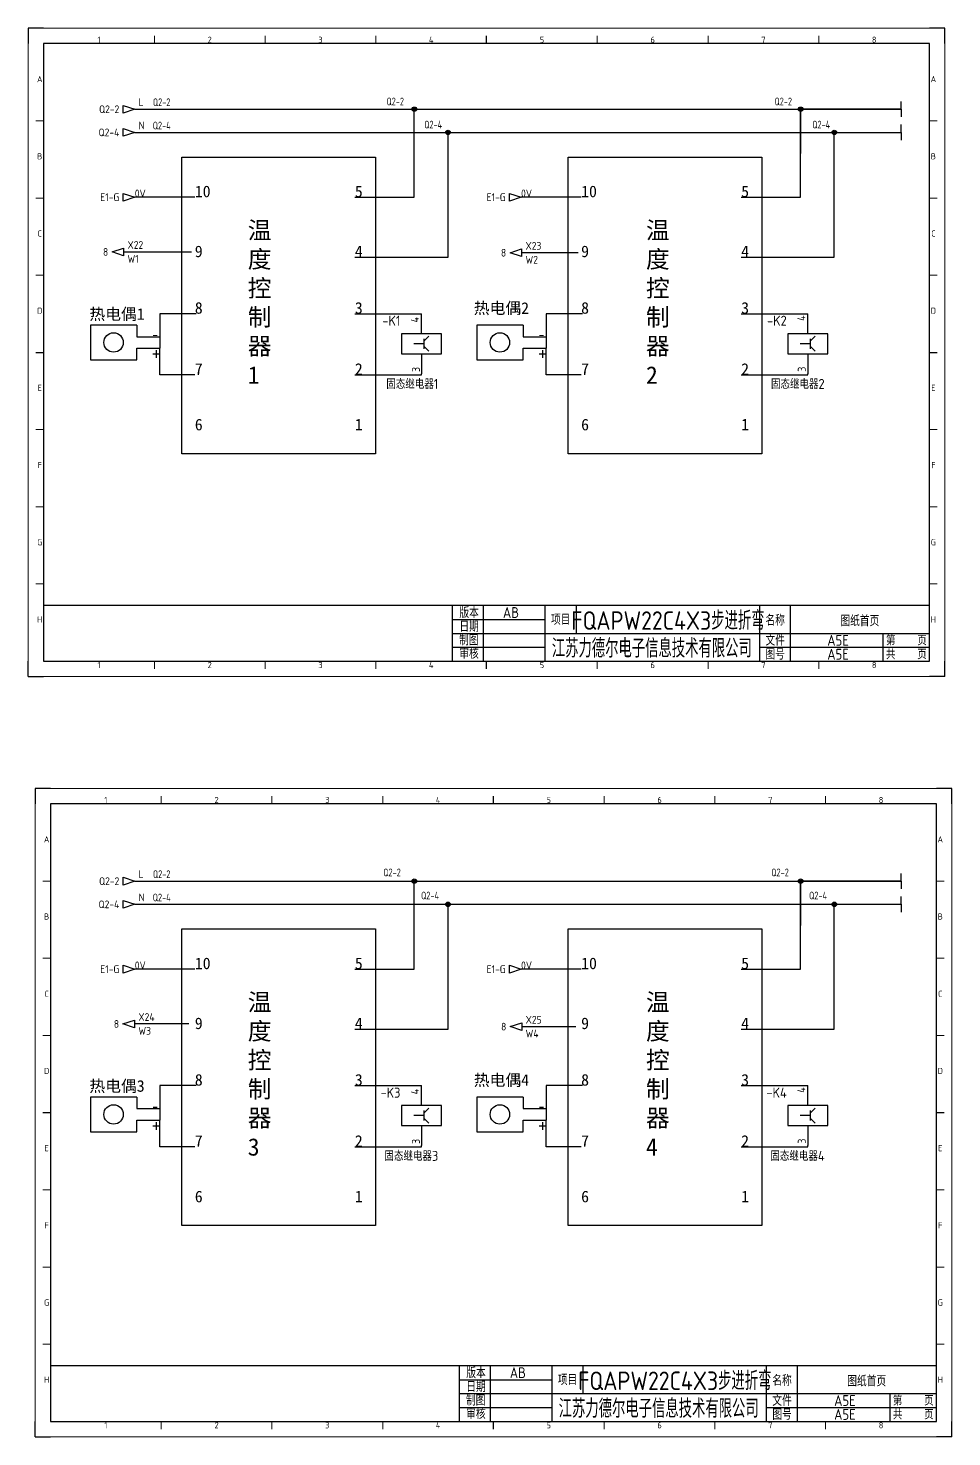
# Model space of a CAD drawing. Header units: millimetres. Extents: x -1494 to 5708, y 2764 to 5210.
# Drawn here: x 738 to 1337, y 4088 to 5000 of the extents above; entities that cross this region are included whole.
import ezdxf
from ezdxf.enums import TextEntityAlignment as Align

# ---------------------------------------------------------------- set-up
doc = ezdxf.new("R2010")
doc.units = ezdxf.units.MM
for name, color, linetype in [('AE_BOR', 1, 'Continuous'), ('DESC', 1, 'Continuous'), ('SYMS', 7, 'Continuous'), ('TAGS', 51, 'Continuous'), ('TERMS', 123, 'Continuous'), ('WIREFIXED', 130, 'Continuous'), ('WIREREF', 61, 'Continuous'), ('WIREREF_DEST', 61, 'Continuous'), ('XREF', 7, 'Continuous'), ('图框_标题栏属性', 1, 'Continuous'), ('图框_标题栏文字', 6, 'Continuous')]:
    doc.layers.add(name, color=color, linetype=linetype)
doc.styles.add('ACGBTS', font='ISOCP.SHX')
doc.styles.get("Standard").update_dxf_attribs({"font": 'arial.ttf'})
doc.styles.add('WD_IEC', font='ISOCP2.shx', dxfattribs={"height": 4, "bigfont": 'gbcbig.shx'})
doc.styles.add('工程字', font='gbenor.shx', dxfattribs={"bigfont": 'gbcbig.shx'})

# ---------------------------------------------------------------- blocks, each defined once
blk = doc.blocks.new('HA1D3')
blk.add_lwpolyline([(0, 0), (-3.75, -1.25), (-3.75, 1.25)], close=True)
at = {"style": 'WD_IEC'}
blk.add_attdef('XREF', text='', height=2.5, dxfattribs=at).set_placement((-5, 0), align=Align.MIDDLE_RIGHT)
at = {"style": 'WD_IEC', "flags": 1}
blk.add_attdef('SIGCODE', text='', height=1, dxfattribs=at).set_placement((-2.5, 1.8), align=Align.RIGHT)
at = {"style": 'WD_IEC'}
for tag, p, height, flags in [('X1TERM01', (0, 0), 0.32, 1), ('WIRENO', (1.25, 1), 2.5, 8)]:
    blk.add_attdef(tag, p, '', height=height, dxfattribs=dict(at, flags=flags))
blk.add_attdef('DESC1', text='', height=2.5, dxfattribs=at).set_placement((1.25, -1), align=Align.TOP_LEFT)
blk = doc.blocks.new('WD_WNV')
at = {"linetype": 'Continuous', "style": 'WD_IEC', "width": 0.8}
blk.add_attdef('WIRENO', text='', height=2.5, dxfattribs=at).set_placement((-1.6, 0), align=Align.MIDDLE_RIGHT)
at = {"style": 'WD_IEC', "flags": 1}
for tag, p in [('W08USER', (-1, 0.375)), ('W04USER', (-1, 0.875)), ('W05USER', (-1, 0.75)), ('W09USER', (-1, 0.25)), ('W03USER', (-1, 1)), ('W06USER', (-1, 0.625)), ('W07USER', (-1, 0.5)), ('W02USER', (-1, 1.125)), ('W01USER', (-1, 1.25)), ('W10USER', (-1, 0.125))]:
    blk.add_attdef(tag, text='', height=0.08, dxfattribs=at).set_placement(p, align=Align.CENTER)
blk = doc.blocks.new('VCR1SSD')
for p, q in [((0, 2.5), (0, 7.5)), ((0.62, 0), (-1.88, 0)), ((0.62, 0.62), (1.88, 1.88)), ((0.62, 1.25), (0.62, -1.25)), ((0, -2.5), (0, -7.5)), ((0.62, -0.62), (1.88, -1.88))]:
    blk.add_line(p, q)
blk.add_lwpolyline([(-5, 2.5), (-5, -2.5), (5, -2.5), (5, 2.5)], close=True)
at = {"style": 'WD_IEC'}
for tag, p in [('INST', (-5.25, 11.5)), ('LOC', (-5.25, 8)), ('TAG1', (-5.25, 4.5)), ('DESC1', (-5.25, -6.85)), ('DESC2', (-5.25, -10.35)), ('DESC3', (-5.25, -13.85))]:
    blk.add_attdef(tag, text='', height=2.5, dxfattribs=at).set_placement(p, align=Align.RIGHT)
blk.add_attdef('TERM01', text='', height=2, rotation=90, dxfattribs=at).set_placement((-1, 7.5), align=Align.RIGHT)
at = {"style": 'WD_IEC', "flags": 1}
for tag, p, height in [('X2TERM01', (0, 7.5), 0.32), ('X4LINK', (-5, 0), 0.32), ('X1LINK', (5, 0), 0.32), ('ASSYCODE', (1, -4), 1), ('FAMILY', (1, -5.5), 1), ('CATDESC', (1, -7), 1), ('X8TERM02', (0, -7.5), 0.32)]:
    blk.add_attdef(tag, p, '', height=height, dxfattribs=at)
at = {"style": 'WD_IEC', "flags": 9}
for tag, p in [('MFG', (-6, 1)), ('CAT', (-6, -1.5))]:
    blk.add_attdef(tag, text='', height=1.5, dxfattribs=at).set_placement(p, align=Align.RIGHT)
at = {"style": 'WD_IEC'}
blk.add_attdef('TERM02', (-1, -7.5), '', height=2, rotation=90, dxfattribs=at)
at = {"lineweight": 9, "style": 'WD_IEC'}
for tag, p in [('NO', (-5.5, -16.5)), ('NC', (-5.5, -20))]:
    blk.add_attdef(tag, text='', height=2.5, dxfattribs=at).set_placement(p, align=Align.TOP_RIGHT)
for tag, p in [('XREFNO', (-4, -16.5)), ('XREFNC', (-4, -20))]:
    blk.add_attdef(tag, text='', height=2.5, dxfattribs=at).set_placement(p, align=Align.TOP_LEFT)
blk = doc.blocks.new('WDDOT')
for radius in [0.72, 0.449, 0.223]:
    blk.add_circle((0, 0), radius)
blk = doc.blocks.new('Border')
for p, q in [((584, 410), (10, 410)), ((10, 410), (10, 10)), ((584, 10), (584, 410)), ((10, 10), (584, 10))]:
    blk.add_line(p, q)
at = {"layer": 'AE_BOR', "color": 1, "lineweight": 30}
for p, q in [((10, 420), (0, 420)), ((0, 420), (0, 410)), ((594, 420), (584, 420)), ((594, 410), (594, 420)), ((297, 410), (297, 415)), ((5, 210), (10, 210)), ((584, 210), (589, 210)), ((0, 0), (0, 10)), ((297, 5), (297, 10)), ((594, 0), (594, 10)), ((0, 0), (10, 0)), ((594, 0), (584, 0))]:
    blk.add_line(p, q, dxfattribs=at)
at = {"layer": 'AE_BOR', "color": 1, "lineweight": 15}
for p, q in [((0, 420), (594, 420)), ((0, 0), (0, 420)), ((594, 420), (594, 0)), ((81.75, 410), (81.75, 415)), ((153.5, 410), (153.5, 415)), ((225.25, 410), (225.25, 415)), ((368.75, 410), (368.75, 415)), ((440.5, 410), (440.5, 415)), ((512.25, 410), (512.25, 415)), ((10, 360), (5, 360)), ((589, 360), (584, 360)), ((10, 310), (5, 310)), ((589, 310), (584, 310)), ((10, 260), (5, 260)), ((589, 260), (584, 260)), ((10, 160), (5, 160)), ((589, 160), (584, 160)), ((10, 110), (5, 110)), ((589, 110), (584, 110)), ((10, 60), (5, 60)), ((589, 60), (584, 60)), ((81.75, 5), (81.75, 10)), ((153.5, 5), (153.5, 10)), ((225.25, 5), (225.25, 10)), ((368.75, 5), (368.75, 10)), ((440.5, 5), (440.5, 10)), ((512.25, 5), (512.25, 10)), ((594, 0), (0, 0))]:
    blk.add_line(p, q, dxfattribs=at)
at = {"layer": 'AE_BOR', "color": 1, "lineweight": 15, "style": 'ACGBTS'}
for s, p in [('1', (45.875, 412.5)), ('2', (117.625, 412.5)), ('3', (189.375, 412.5)), ('4', (261.125, 412.5)), ('5', (332.875, 412.5)), ('6', (404.625, 412.5)), ('7', (476.375, 412.5)), ('8', (548.125, 412.5)), ('A', (7.5, 387)), ('A', (586.5, 387)), ('B', (7.5, 337)), ('B', (586.5, 337)), ('C', (7.5, 287)), ('C', (586.5, 287)), ('D', (7.5, 237)), ('D', (586.5, 237)), ('E', (7.5, 187)), ('E', (586.5, 187)), ('F', (7.5, 137)), ('F', (586.5, 137)), ('G', (7.5, 87)), ('G', (586.5, 87)), ('H', (7.5, 37)), ('H', (586.5, 37)), ('1', (45.875, 7.5)), ('2', (117.625, 7.5)), ('3', (189.375, 7.5)), ('4', (261.125, 7.5)), ('5', (332.875, 7.5)), ('6', (404.625, 7.5)), ('7', (476.375, 7.5)), ('8', (548.125, 7.5))]:
    blk.add_text(s, height=4, dxfattribs=at).set_placement(p, align=Align.MIDDLE)
blk = doc.blocks.new('TITLE3')
for p, q in [((-309, 0), (-309, 36)), ((-289, 0), (-289, 36)), ((-249, 0), (-249, 36)), ((-249, 0), (-249, 36)), ((-249, 0), (-249, 36)), ((-229, 36), (-229, 27)), ((-110, 0), (-110, 36)), ((-90, 0), (-90, 36)), ((-309, 27), (-249, 27)), ((-229, 27), (-229, 18)), ((-309, 18), (-248.01, 18)), ((-249, 18), (0, 18)), ((-30, 0), (-30, 18)), ((-309, 9), (-249, 9)), ((-289, 4.18), (-289, 4.18)), ((-289, 4.18), (-289, 4.18)), ((-110, 9), (0, 9))]:
    blk.add_line(p, q)
blk.add_lwpolyline([(-309, 36), (-574, 36), (-574, 0), (-309, 0)], close=True)
blk.add_lwpolyline([(-309, 0), (0, 0), (0, 36), (-309, 36)])
at = {"layer": '图框_标题栏属性', "style": '工程字'}
for tag, height, p in [('版本', 7, (-271.17, 31.5)), ('项目', 12, (-169.5, 27)), ('名称', 7, (-45.16, 26.53)), ('日期', 7, (-271.17, 22.5)), ('制图', 7, (-271.33, 13.69)), ('公司名称', 12, (-179.94, 9)), ('文件', 7, (-59.26, 13.5)), ('页数', 7, (-15, 13.5)), ('审核', 7, (-270.7, 4.72)), ('图号', 7, (-59.26, 4.5)), ('总数', 7, (-15, 4.5))]:
    blk.add_attdef(tag, text='', height=height, dxfattribs=at).set_placement(p, align=Align.MIDDLE)
at = {"layer": '图框_标题栏文字', "style": '工程字'}
for s, height, p in [('版本', 7, (-298.29, 31.5)), ('项目', 7, (-239, 27)), ('名称', 7, (-100, 26.53)), ('日期', 7, (-298.29, 22.5)), ('制图', 7, (-298.51, 13.69)), ('审核', 7, (-298.37, 5.01)), ('文件', 7, (-100, 13.5)), ('第    页', 6.5, (-15, 13.5)), ('图号', 7, (-100, 4.5)), ('共    页', 6.5, (-15, 4.5))]:
    blk.add_text(s, height=height, dxfattribs=at).set_placement(p, align=Align.MIDDLE_CENTER)
blk = doc.blocks.new('HA1S3')
blk.add_lwpolyline([(-3.75, 0), (0, 1.25), (0, -1.25)], close=True)
at = {"style": 'WD_IEC'}
blk.add_attdef('XREF', text='', height=2.5, dxfattribs=at).set_placement((-5, 0), align=Align.MIDDLE_RIGHT)
at = {"style": 'WD_IEC', "flags": 1}
blk.add_attdef('SIGCODE', text='', height=1, dxfattribs=at).set_placement((-2.5, 1.8), align=Align.RIGHT)
at = {"style": 'WD_IEC'}
for tag, p, height, flags in [('X1TERM01', (0, 0), 0.32, 1), ('WIRENO', (1.25, 1), 2.5, 8)]:
    blk.add_attdef(tag, p, '', height=height, dxfattribs=dict(at, flags=flags))
blk.add_attdef('DESC1', text='', height=2.5, dxfattribs=at).set_placement((1.25, -1), align=Align.TOP_LEFT)

msp = doc.modelspace()

# ---------------------------------------------------------------- linework, layer by layer
at = {"layer": 'XREF'}
for p, q in [((807.5, 4947.5), (1304.14, 4947.5)), ((807.5, 4932.5), (1304.14, 4932.5)), ((807.5, 4447.5), (1304.14, 4447.5)), ((807.5, 4432.5), (1304.14, 4432.5))]:
    msp.add_line(p, q, dxfattribs=at)
at = {"layer": 'XREF', "linetype": 'ByBlock'}
for p, q in [((988.64, 4890.5), (988.64, 4947.5)), ((1238.94, 4890.5), (1238.94, 4947.5)), ((1304.14, 4947.5), (1238.94, 4947.5)), ((1238.94, 4947.5), (1238.94, 4918.78)), ((1304.14, 4947.5), (1304.14, 4952.5)), ((1304.14, 4947.5), (1304.14, 4942.5)), ((1304.14, 4947.5), (1304.14, 4947.5)), ((1304.14, 4932.5), (1304.14, 4937.5)), ((1010.47, 4851.66), (1010.47, 4932.5)), ((1055.82, 4932.5), (1055.82, 4932.5)), ((1055.82, 4932.5), (1055.82, 4932.5)), ((1260.77, 4851.66), (1260.77, 4932.5)), ((1304.14, 4932.5), (1304.14, 4927.5)), ((846.43, 4890.5), (807.5, 4890.5)), ((950.11, 4890.5), (988.64, 4890.5)), ((1096.73, 4890.5), (1057.8, 4890.5)), ((1200.41, 4890.5), (1238.94, 4890.5)), ((800.31, 4855.06), (844.27, 4855.06)), ((1094.84, 4854.54), (1058.17, 4854.54)), ((950.11, 4851.66), (1010.47, 4851.66)), ((1200.41, 4851.66), (1260.77, 4851.66)), ((823.8, 4815.06), (823.8, 4800.18)), ((847.31, 4815.06), (823.8, 4815.06)), ((950.11, 4815.06), (993.24, 4815.06)), ((1074.1, 4815.06), (1074.1, 4800.18)), ((1097.61, 4815.06), (1074.1, 4815.06)), ((1200.41, 4815.06), (1243.54, 4815.06)), ((793.8, 4807.68), (778.8, 4807.68)), ((778.8, 4807.68), (778.8, 4796.43)), ((808.8, 4807.68), (793.8, 4807.68)), ((808.8, 4807.68), (808.8, 4800.18)), ((808.8, 4800.18), (823.8, 4800.18)), ((823.8, 4800.18), (823.8, 4792.68)), ((1044.1, 4807.68), (1029.1, 4807.68)), ((1029.1, 4807.68), (1029.1, 4796.43)), ((1059.1, 4807.68), (1044.1, 4807.68)), ((1059.1, 4807.68), (1059.1, 4800.18)), ((1059.1, 4800.18), (1074.1, 4800.18)), ((1074.1, 4800.18), (1074.1, 4792.68)), ((778.8, 4796.43), (778.8, 4785.18)), ((808.8, 4785.18), (808.8, 4792.68)), ((808.8, 4792.68), (823.8, 4792.68)), ((823.8, 4775.45), (823.8, 4792.68)), ((1029.1, 4796.43), (1029.1, 4785.18)), ((1059.1, 4785.18), (1059.1, 4792.68)), ((1059.1, 4792.68), (1074.1, 4792.68)), ((1074.1, 4775.45), (1074.1, 4792.68)), ((778.8, 4785.18), (808.8, 4785.18)), ((1029.1, 4785.18), (1059.1, 4785.18)), ((846.43, 4775.45), (823.8, 4775.45)), ((950.11, 4775.45), (993.24, 4775.45)), ((993.24, 4775.45), (993.24, 4776.18)), ((1096.73, 4775.45), (1074.1, 4775.45)), ((1200.41, 4775.45), (1243.54, 4775.45)), ((1243.54, 4775.45), (1243.54, 4776.18)), ((988.64, 4390.5), (988.64, 4447.5)), ((1238.94, 4390.5), (1238.94, 4447.5)), ((1304.14, 4447.5), (1238.94, 4447.5)), ((1238.94, 4447.5), (1238.94, 4418.78)), ((1304.14, 4447.5), (1304.14, 4452.5)), ((1304.14, 4447.5), (1304.14, 4442.5)), ((1304.14, 4447.5), (1304.14, 4447.5)), ((1304.14, 4432.5), (1304.14, 4437.5)), ((1010.47, 4351.66), (1010.47, 4432.5)), ((1055.82, 4432.5), (1055.82, 4432.5)), ((1055.82, 4432.5), (1055.82, 4432.5)), ((1260.77, 4351.66), (1260.77, 4432.5)), ((1304.14, 4432.5), (1304.14, 4427.5)), ((846.43, 4390.5), (807.5, 4390.5)), ((950.11, 4390.5), (988.64, 4390.5)), ((1096.73, 4390.5), (1057.8, 4390.5)), ((1200.41, 4390.5), (1238.94, 4390.5)), ((842.56, 4355.02), (807.35, 4355.02)), ((1058.25, 4353.26), (1093.22, 4353.26)), ((950.11, 4351.66), (1010.47, 4351.66)), ((1200.41, 4351.66), (1260.77, 4351.66)), ((793.8, 4307.68), (778.8, 4307.68)), ((778.8, 4307.68), (778.8, 4296.43)), ((808.8, 4307.68), (793.8, 4307.68)), ((808.8, 4307.68), (808.8, 4300.18)), ((823.8, 4315.06), (823.8, 4300.18)), ((847.31, 4315.06), (823.8, 4315.06)), ((950.11, 4315.06), (993.24, 4315.06)), ((1044.1, 4307.68), (1029.1, 4307.68)), ((1029.1, 4307.68), (1029.1, 4296.43)), ((1059.1, 4307.68), (1044.1, 4307.68)), ((1059.1, 4307.68), (1059.1, 4300.18)), ((1074.1, 4315.06), (1074.1, 4300.18)), ((1097.61, 4315.06), (1074.1, 4315.06)), ((1200.41, 4315.06), (1243.54, 4315.06)), ((808.8, 4300.18), (823.8, 4300.18)), ((823.8, 4300.18), (823.8, 4292.68)), ((1059.1, 4300.18), (1074.1, 4300.18)), ((1074.1, 4300.18), (1074.1, 4292.68)), ((778.8, 4296.43), (778.8, 4285.18)), ((808.8, 4285.18), (808.8, 4292.68)), ((808.8, 4292.68), (823.8, 4292.68)), ((823.8, 4275.45), (823.8, 4292.68)), ((1029.1, 4296.43), (1029.1, 4285.18)), ((1059.1, 4285.18), (1059.1, 4292.68)), ((1059.1, 4292.68), (1074.1, 4292.68)), ((1074.1, 4275.45), (1074.1, 4292.68)), ((778.8, 4285.18), (808.8, 4285.18)), ((1029.1, 4285.18), (1059.1, 4285.18)), ((846.43, 4275.45), (823.8, 4275.45)), ((950.11, 4275.45), (993.24, 4275.45)), ((993.24, 4275.45), (993.24, 4276.18)), ((1096.73, 4275.45), (1074.1, 4275.45)), ((1200.41, 4275.45), (1243.54, 4275.45)), ((1243.54, 4275.45), (1243.54, 4276.18))]:
    msp.add_line(p, q, dxfattribs=at)
for points in [[(838.02, 4916.52), (963.5, 4916.52), (963.5, 4724.38), (838.02, 4724.38)], [(1088.32, 4916.52), (1213.8, 4916.52), (1213.8, 4724.38), (1088.32, 4724.38)], [(838.02, 4416.52), (963.5, 4416.52), (963.5, 4224.38), (838.02, 4224.38)], [(1088.32, 4416.52), (1213.8, 4416.52), (1213.8, 4224.38), (1088.32, 4224.38)]]:
    msp.add_lwpolyline(points, close=True, dxfattribs=at)
for centre in [(793.8, 4796.43), (1044.1, 4796.43), (793.8, 4296.43), (1044.1, 4296.43)]:
    msp.add_circle(centre, 6.3, dxfattribs=at)

# ---------------------------------------------------------------- block references
at = {"layer": 'SYMS', "linetype": 'ByBlock'}
ref = msp.add_blockref('HA1S3', (800.31, 4855.06), dxfattribs=dict(at, xscale=2, yscale=2, zscale=2))
ref.add_attrib('XREF', '8', dxfattribs={"layer": 'XREF', "height": 5, "style": 'WD_IEC'}).set_placement((790.31, 4855.06), align=Align.MIDDLE_RIGHT)
ref.add_attrib('DESC1', 'W1', dxfattribs={"layer": 'DESC', "height": 5, "style": 'WD_IEC'}).set_placement((802.81, 4853.06), align=Align.TOP_LEFT)
ref.add_attrib('WIRENO', 'X22', (802.81, 4857.06), dxfattribs={"layer": 'WIREREF', "height": 5, "style": 'WD_IEC', "flags": 8})
ref = msp.add_blockref('HA1S3', (1058.17, 4854.54), dxfattribs=dict(at, xscale=2, yscale=2, zscale=2))
ref.add_attrib('XREF', '8', dxfattribs={"layer": 'XREF', "height": 5, "style": 'WD_IEC'}).set_placement((1048.17, 4854.54), align=Align.MIDDLE_RIGHT)
ref.add_attrib('DESC1', 'W2', dxfattribs={"layer": 'DESC', "height": 5, "style": 'WD_IEC'}).set_placement((1060.67, 4852.54), align=Align.TOP_LEFT)
ref.add_attrib('WIRENO', 'X23', (1060.67, 4856.54), dxfattribs={"layer": 'WIREREF', "height": 5, "style": 'WD_IEC', "flags": 8})
ref = msp.add_blockref('HA1S3', (807.35, 4355.02), dxfattribs=dict(at, xscale=2, yscale=2, zscale=2))
ref.add_attrib('XREF', '8', dxfattribs={"layer": 'XREF', "height": 5, "style": 'WD_IEC'}).set_placement((797.35, 4355.02), align=Align.MIDDLE_RIGHT)
ref.add_attrib('DESC1', 'W3', dxfattribs={"layer": 'DESC', "height": 5, "style": 'WD_IEC'}).set_placement((809.85, 4353.02), align=Align.TOP_LEFT)
ref.add_attrib('WIRENO', 'X24', (809.85, 4357.02), dxfattribs={"layer": 'WIREREF', "height": 5, "style": 'WD_IEC', "flags": 8})
ref = msp.add_blockref('HA1S3', (1058.25, 4353.26), dxfattribs=dict(at, xscale=2, yscale=2, zscale=2))
ref.add_attrib('XREF', '8', dxfattribs={"layer": 'XREF', "height": 5, "style": 'WD_IEC'}).set_placement((1048.25, 4353.26), align=Align.MIDDLE_RIGHT)
ref.add_attrib('DESC1', 'W4', dxfattribs={"layer": 'DESC', "height": 5, "style": 'WD_IEC'}).set_placement((1060.75, 4351.26), align=Align.TOP_LEFT)
ref.add_attrib('WIRENO', 'X25', (1060.75, 4355.26), dxfattribs={"layer": 'WIREREF', "height": 5, "style": 'WD_IEC', "flags": 8})
at = {"layer": 'XREF'}
for p in [(738.45, 4580), (742.91, 4087.59)]:
    msp.add_blockref('Border', p, dxfattribs=at)
ref = msp.add_blockref('HA1D3', (807.5, 4947.5), dxfattribs=dict(at, xscale=2, yscale=2, zscale=2))
ref.add_attrib('XREF', 'Q2-2', dxfattribs={"height": 5, "style": 'WD_IEC'}).set_placement((797.5, 4947.5), align=Align.MIDDLE_RIGHT)
ref.add_attrib('WIRENO', 'L', (810, 4949.5), dxfattribs={"layer": 'WIREREF_DEST', "height": 5, "style": 'WD_IEC', "flags": 8})
ref = msp.add_blockref('WD_WNV', (855.11, 4973.61), dxfattribs=dict(at, xscale=2, yscale=2, zscale=2))
ref.add_attrib('WIRENOF', 'Q2-2', dxfattribs={"layer": 'WIREFIXED', "linetype": 'Continuous', "height": 5, "style": 'WD_IEC', "width": 0.8}).set_placement((830.62, 4952.03), align=Align.MIDDLE_RIGHT)
ref = msp.add_blockref('WD_WNV', (956.98, 4993.91), dxfattribs=dict(at, xscale=2, yscale=2, zscale=2))
ref.add_attrib('WIRENOF', 'Q2-2', dxfattribs={"layer": 'WIREFIXED', "linetype": 'Continuous', "height": 5, "style": 'WD_IEC', "width": 0.8}).set_placement((981.94, 4952.5), align=Align.MIDDLE_RIGHT)
ref = msp.add_blockref('WD_WNV', (1208.38, 4993.91), dxfattribs=dict(at, xscale=2, yscale=2, zscale=2))
ref.add_attrib('WIRENOF', 'Q2-2', dxfattribs={"layer": 'WIREFIXED', "linetype": 'Continuous', "height": 5, "style": 'WD_IEC', "width": 0.8}).set_placement((1233.34, 4952.5), align=Align.MIDDLE_RIGHT)
at = {"layer": 'XREF', "linetype": 'ByBlock', "xscale": 2, "yscale": 2, "zscale": 2}
for p in [(988.64, 4947.5), (1238.94, 4947.5), (1010.47, 4932.5), (1260.77, 4932.5), (988.64, 4447.5), (1238.94, 4447.5), (1010.47, 4432.5), (1260.77, 4432.5)]:
    msp.add_blockref('WDDOT', p, dxfattribs=at)
at = {"layer": 'XREF'}
ref = msp.add_blockref('HA1D3', (807.5, 4932.5), dxfattribs=dict(at, xscale=2, yscale=2, zscale=2))
ref.add_attrib('XREF', 'Q2-4', dxfattribs={"height": 5, "style": 'WD_IEC'}).set_placement((797.5, 4932.5), align=Align.MIDDLE_RIGHT)
ref.add_attrib('WIRENO', 'N', (810, 4934.5), dxfattribs={"layer": 'WIREREF_DEST', "height": 5, "style": 'WD_IEC', "flags": 8})
ref = msp.add_blockref('WD_WNV', (866.36, 4958.1), dxfattribs=dict(at, xscale=2, yscale=2, zscale=2))
ref.add_attrib('WIRENOF', 'Q2-4', dxfattribs={"layer": 'WIREFIXED', "linetype": 'Continuous', "height": 5, "style": 'WD_IEC', "width": 0.8}).set_placement((830.78, 4936.93), align=Align.MIDDLE_RIGHT)
ref = msp.add_blockref('WD_WNV', (968.23, 4978.4), dxfattribs=dict(at, xscale=2, yscale=2, zscale=2))
ref.add_attrib('WIRENOF', 'Q2-4', dxfattribs={"layer": 'WIREFIXED', "linetype": 'Continuous', "height": 5, "style": 'WD_IEC', "width": 0.8}).set_placement((1006.69, 4937.55), align=Align.MIDDLE_RIGHT)
ref = msp.add_blockref('WD_WNV', (1219.63, 4978.4), dxfattribs=dict(at, xscale=2, yscale=2, zscale=2))
ref.add_attrib('WIRENOF', 'Q2-4', dxfattribs={"layer": 'WIREFIXED', "linetype": 'Continuous', "height": 5, "style": 'WD_IEC', "width": 0.8}).set_placement((1258.09, 4937.55), align=Align.MIDDLE_RIGHT)
ref = msp.add_blockref('HA1D3', (807.5, 4890.5), dxfattribs=dict(at, xscale=2, yscale=2, zscale=2))
ref.add_attrib('XREF', 'E1-G', dxfattribs={"height": 5, "style": 'WD_IEC'}).set_placement((797.5, 4890.5), align=Align.MIDDLE_RIGHT)
ref.add_attrib('WIRENO', '0V', (807.5, 4890.5), dxfattribs={"layer": 'WIREREF_DEST', "height": 5, "style": 'WD_IEC', "flags": 8})
ref = msp.add_blockref('HA1D3', (1057.8, 4890.5), dxfattribs=dict(at, xscale=2, yscale=2, zscale=2))
ref.add_attrib('XREF', 'E1-G', dxfattribs={"height": 5, "style": 'WD_IEC'}).set_placement((1047.8, 4890.5), align=Align.MIDDLE_RIGHT)
ref.add_attrib('WIRENO', '0V', (1057.8, 4890.5), dxfattribs={"layer": 'WIREREF_DEST', "height": 5, "style": 'WD_IEC', "flags": 8})
at = {"layer": 'XREF', "linetype": 'ByBlock'}
ref = msp.add_blockref('VCR1SSD', (993.24, 4795.62), dxfattribs=dict(at, xscale=2.592000000000001, yscale=2.592000000000001, zscale=2.592000000000001))
ref.add_attrib('TERM02', '3', (992.27, 4777.27), dxfattribs={"layer": 'TERMS', "height": 5.18, "rotation": 90, "style": 'WD_IEC'})
ref.add_attrib('TERM01', '4', dxfattribs={"layer": 'TERMS', "height": 5.18, "rotation": 90, "style": 'WD_IEC'}).set_placement((991.58, 4812.91), align=Align.RIGHT)
ref.add_attrib('DESC1', '固态继电器1', dxfattribs={"layer": 'DESC', "height": 6.48, "style": 'WD_IEC'}).set_placement((1004.18, 4766.33), align=Align.RIGHT)
ref.add_attrib('TAG1', '-K1', dxfattribs={"layer": 'TAGS', "height": 6.48, "style": 'WD_IEC'}).set_placement((979.63, 4807.28), align=Align.RIGHT)
ref = msp.add_blockref('VCR1SSD', (1243.54, 4795.62), dxfattribs=dict(at, xscale=2.592000000000001, yscale=2.592000000000001, zscale=2.592000000000001))
ref.add_attrib('TERM02', '3', (1242.28, 4777.47), dxfattribs={"layer": 'TERMS', "height": 5.18, "rotation": 90, "style": 'WD_IEC'})
ref.add_attrib('TERM01', '4', dxfattribs={"layer": 'TERMS', "height": 5.18, "rotation": 90, "style": 'WD_IEC'}).set_placement((1241.93, 4813.95), align=Align.RIGHT)
ref.add_attrib('DESC1', '固态继电器2', dxfattribs={"layer": 'DESC', "height": 6.48, "style": 'WD_IEC'}).set_placement((1254.48, 4766.33), align=Align.RIGHT)
ref.add_attrib('TAG1', '-K2', dxfattribs={"layer": 'TAGS', "height": 6.48, "style": 'WD_IEC'}).set_placement((1229.93, 4807.28), align=Align.RIGHT)
at = {"layer": 'XREF'}
for p in [(1322.45, 4590), (1326.91, 4097.59)]:
    msp.add_blockref('TITLE3', p, dxfattribs=at).add_auto_attribs({'文件': 'A5E', '图号': 'A5E', '名称': '图纸首页', '公司名称': '江苏力德尔电子信息技术有限公司', '项目': 'FQAPW22C4X3步进折弯', '版本': 'AB'})
ref = msp.add_blockref('HA1D3', (807.5, 4447.5), dxfattribs=dict(at, xscale=2, yscale=2, zscale=2))
ref.add_attrib('XREF', 'Q2-2', dxfattribs={"height": 5, "style": 'WD_IEC'}).set_placement((797.5, 4447.5), align=Align.MIDDLE_RIGHT)
ref.add_attrib('WIRENO', 'L', (810, 4449.5), dxfattribs={"layer": 'WIREREF_DEST', "height": 5, "style": 'WD_IEC', "flags": 8})
ref = msp.add_blockref('WD_WNV', (855.11, 4473.61), dxfattribs=dict(at, xscale=2, yscale=2, zscale=2))
ref.add_attrib('WIRENOF', 'Q2-2', dxfattribs={"layer": 'WIREFIXED', "linetype": 'Continuous', "height": 5, "style": 'WD_IEC', "width": 0.8}).set_placement((830.62, 4452.03), align=Align.MIDDLE_RIGHT)
ref = msp.add_blockref('WD_WNV', (954.92, 4494.56), dxfattribs=dict(at, xscale=2, yscale=2, zscale=2))
ref.add_attrib('WIRENOF', 'Q2-2', dxfattribs={"layer": 'WIREFIXED', "linetype": 'Continuous', "height": 5, "style": 'WD_IEC', "width": 0.8}).set_placement((979.89, 4453.15), align=Align.MIDDLE_RIGHT)
ref = msp.add_blockref('WD_WNV', (1206.32, 4494.56), dxfattribs=dict(at, xscale=2, yscale=2, zscale=2))
ref.add_attrib('WIRENOF', 'Q2-2', dxfattribs={"layer": 'WIREFIXED', "linetype": 'Continuous', "height": 5, "style": 'WD_IEC', "width": 0.8}).set_placement((1231.29, 4453.15), align=Align.MIDDLE_RIGHT)
ref = msp.add_blockref('HA1D3', (807.5, 4432.5), dxfattribs=dict(at, xscale=2, yscale=2, zscale=2))
ref.add_attrib('XREF', 'Q2-4', dxfattribs={"height": 5, "style": 'WD_IEC'}).set_placement((797.5, 4432.5), align=Align.MIDDLE_RIGHT)
ref.add_attrib('WIRENO', 'N', (810, 4434.5), dxfattribs={"layer": 'WIREREF_DEST', "height": 5, "style": 'WD_IEC', "flags": 8})
ref = msp.add_blockref('WD_WNV', (866.36, 4458.1), dxfattribs=dict(at, xscale=2, yscale=2, zscale=2))
ref.add_attrib('WIRENOF', 'Q2-4', dxfattribs={"layer": 'WIREFIXED', "linetype": 'Continuous', "height": 5, "style": 'WD_IEC', "width": 0.8}).set_placement((830.78, 4436.93), align=Align.MIDDLE_RIGHT)
ref = msp.add_blockref('WD_WNV', (966.18, 4479.06), dxfattribs=dict(at, xscale=2, yscale=2, zscale=2))
ref.add_attrib('WIRENOF', 'Q2-4', dxfattribs={"layer": 'WIREFIXED', "linetype": 'Continuous', "height": 5, "style": 'WD_IEC', "width": 0.8}).set_placement((1004.64, 4438.2), align=Align.MIDDLE_RIGHT)
ref = msp.add_blockref('WD_WNV', (1217.58, 4479.06), dxfattribs=dict(at, xscale=2, yscale=2, zscale=2))
ref.add_attrib('WIRENOF', 'Q2-4', dxfattribs={"layer": 'WIREFIXED', "linetype": 'Continuous', "height": 5, "style": 'WD_IEC', "width": 0.8}).set_placement((1256.04, 4438.2), align=Align.MIDDLE_RIGHT)
ref = msp.add_blockref('HA1D3', (807.5, 4390.5), dxfattribs=dict(at, xscale=2, yscale=2, zscale=2))
ref.add_attrib('XREF', 'E1-G', dxfattribs={"height": 5, "style": 'WD_IEC'}).set_placement((797.5, 4390.5), align=Align.MIDDLE_RIGHT)
ref.add_attrib('WIRENO', '0V', (807.5, 4390.5), dxfattribs={"layer": 'WIREREF_DEST', "height": 5, "style": 'WD_IEC', "flags": 8})
ref = msp.add_blockref('HA1D3', (1057.8, 4390.5), dxfattribs=dict(at, xscale=2, yscale=2, zscale=2))
ref.add_attrib('XREF', 'E1-G', dxfattribs={"height": 5, "style": 'WD_IEC'}).set_placement((1047.8, 4390.5), align=Align.MIDDLE_RIGHT)
ref.add_attrib('WIRENO', '0V', (1057.8, 4390.5), dxfattribs={"layer": 'WIREREF_DEST', "height": 5, "style": 'WD_IEC', "flags": 8})
at = {"layer": 'XREF', "linetype": 'ByBlock'}
ref = msp.add_blockref('VCR1SSD', (993.24, 4295.62), dxfattribs=dict(at, xscale=2.592000000000001, yscale=2.592000000000001, zscale=2.592000000000001))
ref.add_attrib('TERM02', '3', (992.27, 4277.27), dxfattribs={"layer": 'TERMS', "height": 5.18, "rotation": 90, "style": 'WD_IEC'})
ref.add_attrib('TERM01', '4', dxfattribs={"layer": 'TERMS', "height": 5.18, "rotation": 90, "style": 'WD_IEC'}).set_placement((991.58, 4312.91), align=Align.RIGHT)
ref.add_attrib('DESC1', '固态继电器3', dxfattribs={"layer": 'DESC', "height": 6.48, "style": 'WD_IEC'}).set_placement((1004.18, 4266.33), align=Align.RIGHT)
ref.add_attrib('TAG1', '-K3', dxfattribs={"layer": 'TAGS', "height": 6.48, "style": 'WD_IEC'}).set_placement((979.63, 4307.28), align=Align.RIGHT)
ref = msp.add_blockref('VCR1SSD', (1243.54, 4295.62), dxfattribs=dict(at, xscale=2.592000000000001, yscale=2.592000000000001, zscale=2.592000000000001))
ref.add_attrib('TERM02', '3', (1242.28, 4277.47), dxfattribs={"layer": 'TERMS', "height": 5.18, "rotation": 90, "style": 'WD_IEC'})
ref.add_attrib('TERM01', '4', dxfattribs={"layer": 'TERMS', "height": 5.18, "rotation": 90, "style": 'WD_IEC'}).set_placement((1241.93, 4313.95), align=Align.RIGHT)
ref.add_attrib('DESC1', '固态继电器4', dxfattribs={"layer": 'DESC', "height": 6.48, "style": 'WD_IEC'}).set_placement((1254.48, 4266.33), align=Align.RIGHT)
ref.add_attrib('TAG1', '-K4', dxfattribs={"layer": 'TAGS', "height": 6.48, "style": 'WD_IEC'}).set_placement((1229.93, 4307.28), align=Align.RIGHT)

# ---------------------------------------------------------------- texts
at = {"layer": 'XREF', "attachment_point": 1}
for s, width, insert, char_height in [('{\\fSimSun|b0|i0|c134|p2;\\C0;10}', 12.97, (846.43, 4898), 7.5), ('{\\fSimSun|b0|i0|c134|p2;\\C0;5}', 12.97, (950.11, 4898), 7.5), ('{\\fSimSun|b0|i0|c134|p2;\\C0;10}', 12.97, (1096.73, 4898), 7.5), ('{\\fSimSun|b0|i0|c134|p2;\\C0;5}', 12.97, (1200.41, 4898), 7.5), ('{\\fSimSun|b0|i0|c134|p2;\\C0;温度控制器\\P1}', 10, (880.74, 4874.76), 11.25), ('{\\fSimSun|b0|i0|c134|p2;\\C0;温度控制器2}', 10, (1138.74, 4874.76), 11.25), ('{\\fSimSun|b0|i0|c134|p2;\\C0;9}', 12.97, (846.43, 4859.16), 7.5), ('{\\fSimSun|b0|i0|c134|p2;\\C0;4}', 12.97, (950.11, 4859.16), 7.5), ('{\\fSimSun|b0|i0|c134|p2;\\C0;9}', 12.97, (1096.73, 4859.16), 7.5), ('{\\fSimSun|b0|i0|c134|p2;\\C0;4}', 12.97, (1200.41, 4859.16), 7.5), ('{\\fSimSun|b0|i0|c134|p2;\\C0;热电偶1}', 52.4785, (778.13, 4818.6), 7.5), ('{\\fSimSun|b0|i0|c134|p2;\\C0;8}', 12.97, (846.43, 4822.56), 7.5), ('{\\fSimSun|b0|i0|c134|p2;\\C0;3}', 12.97, (950.11, 4822.56), 7.5), ('{\\fSimSun|b0|i0|c134|p2;\\C0;热电偶2}', 52.4785, (1027.18, 4822.44), 7.5), ('{\\fSimSun|b0|i0|c134|p2;\\C0;8}', 12.97, (1096.73, 4822.56), 7.5), ('{\\fSimSun|b0|i0|c134|p2;\\C0;3}', 12.97, (1200.41, 4822.56), 7.5), ('{\\fSimSun|b0|i0|c134|p2;\\C0;-}', 12.97, (818.21, 4805.6), 7.5), ('{\\fSimSun|b0|i0|c134|p2;\\C0;-}', 12.97, (1068.51, 4805.6), 7.5), ('{\\fSimSun|b0|i0|c134|p2;\\C0;+}', 12.97, (818.91, 4792.68), 7.5), ('{\\fSimSun|b0|i0|c134|p2;\\C0;+}', 12.97, (1069.21, 4792.68), 7.5), ('{\\fSimSun|b0|i0|c134|p2;\\C0;7}', 12.97, (846.43, 4782.95), 7.5), ('{\\fSimSun|b0|i0|c134|p2;\\C0;2}', 12.97, (950.11, 4782.95), 7.5), ('{\\fSimSun|b0|i0|c134|p2;\\C0;7}', 12.97, (1096.73, 4782.95), 7.5), ('{\\fSimSun|b0|i0|c134|p2;\\C0;2}', 12.97, (1200.41, 4782.95), 7.5), ('{\\fSimSun|b0|i0|c134|p2;\\C0;6}', 12.97, (846.43, 4747.01), 7.5), ('{\\fSimSun|b0|i0|c134|p2;\\C0;1}', 12.97, (950.11, 4747.01), 7.5), ('{\\fSimSun|b0|i0|c134|p2;\\C0;6}', 12.97, (1096.73, 4747.01), 7.5), ('{\\fSimSun|b0|i0|c134|p2;\\C0;1}', 12.97, (1200.41, 4747.01), 7.5), ('{\\fSimSun|b0|i0|c134|p2;\\C0;10}', 12.97, (846.43, 4398), 7.5), ('{\\fSimSun|b0|i0|c134|p2;\\C0;10}', 12.97, (1096.73, 4398), 7.5), ('{\\fSimSun|b0|i0|c134|p2;\\C0;5}', 12.97, (950.11, 4398), 7.5), ('{\\fSimSun|b0|i0|c134|p2;\\C0;5}', 12.97, (1200.41, 4398), 7.5), ('{\\fSimSun|b0|i0|c134|p2;\\C0;温度控制器\\P3}', 10, (880.74, 4374.76), 11.25), ('{\\fSimSun|b0|i0|c134|p2;\\C0;温度控制器4}', 10, (1138.74, 4374.76), 11.25), ('{\\fSimSun|b0|i0|c134|p2;\\C0;9}', 12.97, (846.43, 4359.16), 7.5), ('{\\fSimSun|b0|i0|c134|p2;\\C0;4}', 12.97, (950.11, 4359.16), 7.5), ('{\\fSimSun|b0|i0|c134|p2;\\C0;9}', 12.97, (1096.73, 4359.16), 7.5), ('{\\fSimSun|b0|i0|c134|p2;\\C0;4}', 12.97, (1200.41, 4359.16), 7.5), ('{\\fSimSun|b0|i0|c134|p2;\\C0;热电偶3}', 52.4785, (778.13, 4318.6), 7.5), ('{\\fSimSun|b0|i0|c134|p2;\\C0;8}', 12.97, (846.43, 4322.56), 7.5), ('{\\fSimSun|b0|i0|c134|p2;\\C0;3}', 12.97, (950.11, 4322.56), 7.5), ('{\\fSimSun|b0|i0|c134|p2;\\C0;热电偶4}', 52.4785, (1027.18, 4322.44), 7.5), ('{\\fSimSun|b0|i0|c134|p2;\\C0;8}', 12.97, (1096.73, 4322.56), 7.5), ('{\\fSimSun|b0|i0|c134|p2;\\C0;3}', 12.97, (1200.41, 4322.56), 7.5), ('{\\fSimSun|b0|i0|c134|p2;\\C0;-}', 12.97, (818.21, 4305.6), 7.5), ('{\\fSimSun|b0|i0|c134|p2;\\C0;-}', 12.97, (1068.51, 4305.6), 7.5), ('{\\fSimSun|b0|i0|c134|p2;\\C0;+}', 12.97, (818.91, 4292.68), 7.5), ('{\\fSimSun|b0|i0|c134|p2;\\C0;+}', 12.97, (1069.21, 4292.68), 7.5), ('{\\fSimSun|b0|i0|c134|p2;\\C0;7}', 12.97, (846.43, 4282.95), 7.5), ('{\\fSimSun|b0|i0|c134|p2;\\C0;2}', 12.97, (950.11, 4282.95), 7.5), ('{\\fSimSun|b0|i0|c134|p2;\\C0;7}', 12.97, (1096.73, 4282.95), 7.5), ('{\\fSimSun|b0|i0|c134|p2;\\C0;2}', 12.97, (1200.41, 4282.95), 7.5), ('{\\fSimSun|b0|i0|c134|p2;\\C0;6}', 12.97, (846.43, 4247.01), 7.5), ('{\\fSimSun|b0|i0|c134|p2;\\C0;1}', 12.97, (950.11, 4247.01), 7.5), ('{\\fSimSun|b0|i0|c134|p2;\\C0;6}', 12.97, (1096.73, 4247.01), 7.5), ('{\\fSimSun|b0|i0|c134|p2;\\C0;1}', 12.97, (1200.41, 4247.01), 7.5)]:
    msp.add_mtext_dynamic_manual_height_columns(s, width=width, gutter_width=8.12, heights=[160.15], dxfattribs=dict(at, insert=insert, char_height=char_height))

doc.saveas('drawing.dxf')
